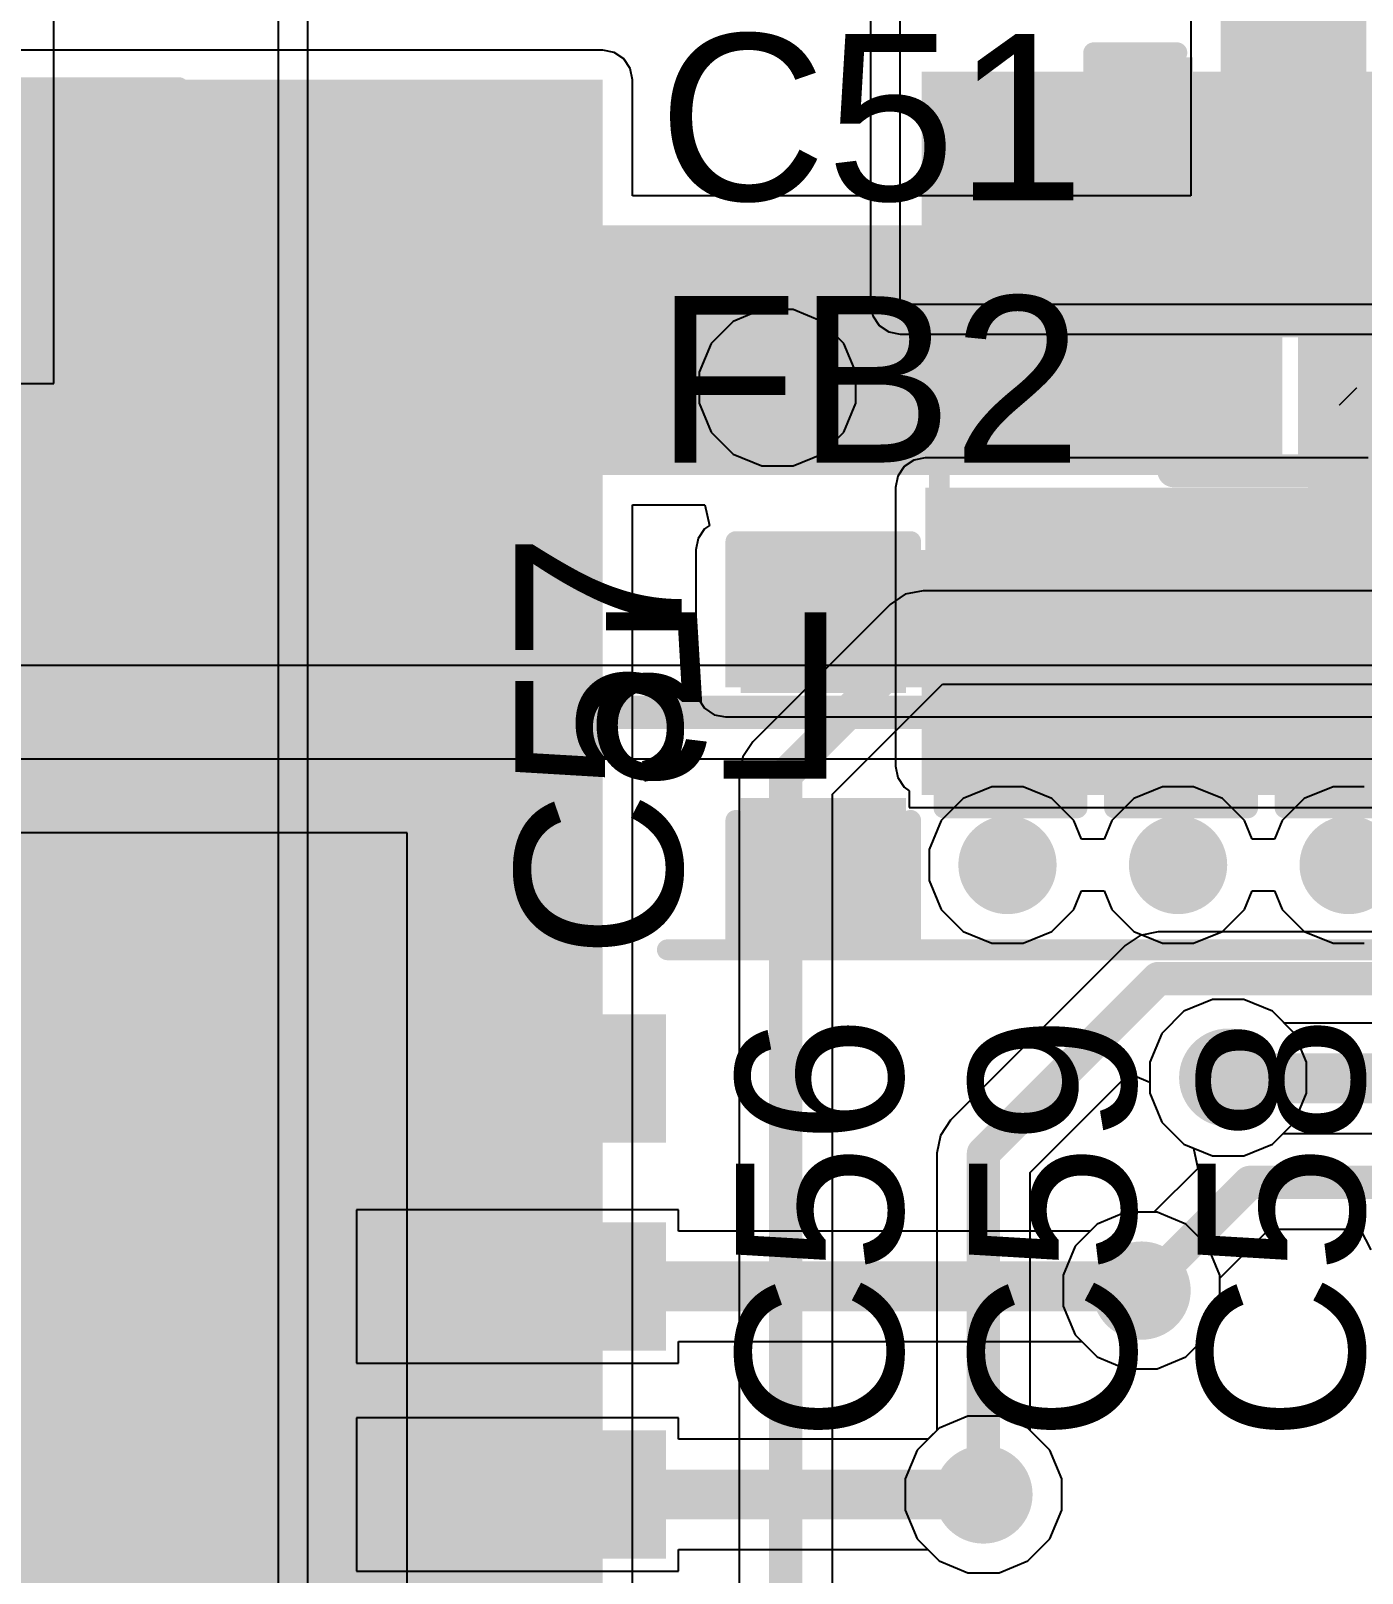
# Model space of a CAD drawing. Header units: inches. Extents: x 0 to 5376, y 0 to 5416.
# Drawn here: x 19.72 to 27.85, y 15.22 to 24.63 of the extents above; entities that cross this region are included whole.
import ezdxf

# ---------------------------------------------------------------- set-up
doc = ezdxf.new("R2010")
doc.units = ezdxf.units.IN
for name, color, linetype in [('Bottom Layer', 5, 'Continuous'), ('Bottom Overlay', 54, 'Continuous'), ('Bottom Paste', 16, 'Continuous'), ('Bottom Solder', 6, 'Continuous'), ('Layer 1', 16, 'Continuous'), ('Layer 2', 76, 'Continuous'), ('Top Layer', 1, 'Continuous'), ('Top Overlay', 2, 'Continuous'), ('Top Paste', 8, 'Continuous'), ('Top Solder', 216, 'Continuous'), ('Via Holes', 16, 'Continuous')]:
    doc.layers.add(name, color=color, linetype=linetype)
doc.styles.add('Arial', font='', dxfattribs={"height": 0.2})
doc.styles.get('Arial').set_extended_font_data('Arial')

msp = doc.modelspace()

# ---------------------------------------------------------------- hatches: boundary and pattern name
at = {"layer": 'Bottom Layer'}
for points in [[(28.075, 24.2806), (28.075, 23.0106), (25.265, 23.0106), (25.265, 24.2806)], [(28.156, 21.8442), (25.1842, 21.8442), (25.1842, 20.1426), (28.156, 20.1426)], [(28.075, 21.3386), (28.075, 20.0686), (25.265, 20.0686), (25.265, 21.3386)], [(21.89, 18.5274), (23.5, 18.5274), (23.5, 17.9474), (21.89, 17.9474)], [(21.89, 17.2574), (23.5, 17.2574), (23.5, 16.6774), (21.89, 16.6774)], [(21.89, 15.9874), (23.5, 15.9874), (23.5, 15.4074), (21.89, 15.4074)]]:
    msp.add_hatch(color=5, dxfattribs=at).paths.add_polyline_path(points)
h = msp.add_hatch(color=5, dxfattribs=at)
edge = h.paths.add_edge_path()
edge.add_arc((24.2824, 22.4536), 0.3, 0, 360)
h = msp.add_hatch(color=5, dxfattribs=at)
edge = h.paths.add_edge_path()
edge.add_arc((25.6865, 19.5401), 0.3, 0, 360)
h = msp.add_hatch(color=5, dxfattribs=at)
edge = h.paths.add_edge_path()
edge.add_arc((26.7279, 19.5401), 0.3, 0, 360)
h = msp.add_hatch(color=5, dxfattribs=at)
edge = h.paths.add_edge_path()
edge.add_arc((27.7693, 19.5401), 0.3, 0, 360)
h = msp.add_hatch(color=5, dxfattribs=at)
edge = h.paths.add_edge_path()
edge.add_arc((27.034, 18.2418), 0.3, 0, 360)
h = msp.add_hatch(color=5, dxfattribs=at)
edge = h.paths.add_edge_path()
edge.add_arc((26.505, 16.942), 0.3, 0, 360)
h = msp.add_hatch(color=5, dxfattribs=at)
edge = h.paths.add_edge_path()
edge.add_arc((25.5398, 15.6974), 0.3, 0, 360)
at = {"layer": 'Bottom Paste'}
for points in [[(28.075, 24.2806), (28.075, 23.0106), (25.265, 23.0106), (25.265, 24.2806)], [(28.075, 21.3386), (28.075, 20.0686), (25.265, 20.0686), (25.265, 21.3386)], [(21.89, 18.5274), (23.5, 18.5274), (23.5, 17.9474), (21.89, 17.9474)], [(21.89, 17.2574), (23.5, 17.2574), (23.5, 16.6774), (21.89, 16.6774)], [(21.89, 15.9874), (23.5, 15.9874), (23.5, 15.4074), (21.89, 15.4074)]]:
    msp.add_hatch(color=16, dxfattribs=at).paths.add_polyline_path(points)
at = {"layer": 'Bottom Solder'}
for points in [[(28.1766, 24.3822), (28.1766, 22.909), (25.1634, 22.909), (25.1634, 24.3822)], [(28.1766, 21.4402), (28.1766, 19.967), (25.1634, 19.967), (25.1634, 21.4402)], [(21.7884, 18.629), (23.6016, 18.629), (23.6016, 17.8458), (21.7884, 17.8458)], [(21.7884, 17.359), (23.6016, 17.359), (23.6016, 16.5758), (21.7884, 16.5758)], [(21.7884, 16.089), (23.6016, 16.089), (23.6016, 15.3058), (21.7884, 15.3058)]]:
    msp.add_hatch(color=6, dxfattribs=at).paths.add_polyline_path(points)
at = {"layer": 'Layer 1'}
h = msp.add_hatch(color=16, dxfattribs=at)
edge = h.paths.add_edge_path()
edge.add_arc((24.2824, 22.4536), 0.3, 0, 360)
h = msp.add_hatch(color=16, dxfattribs=at)
edge = h.paths.add_edge_path()
edge.add_arc((25.6865, 19.5401), 0.3, 0, 360)
h = msp.add_hatch(color=16, dxfattribs=at)
edge = h.paths.add_edge_path()
edge.add_arc((26.7279, 19.5401), 0.3, 0, 360)
h = msp.add_hatch(color=16, dxfattribs=at)
edge = h.paths.add_edge_path()
edge.add_arc((27.7693, 19.5401), 0.3, 0, 360)
h = msp.add_hatch(color=16, dxfattribs=at)
edge = h.paths.add_edge_path()
edge.add_arc((27.034, 18.2418), 0.3, 0, 360)
h = msp.add_hatch(color=16, dxfattribs=at)
edge = h.paths.add_edge_path()
edge.add_arc((26.505, 16.942), 0.3, 0, 360)
h = msp.add_hatch(color=16, dxfattribs=at)
edge = h.paths.add_edge_path()
edge.add_arc((25.5398, 15.6974), 0.3, 0, 360)
at = {"layer": 'Layer 2'}
h = msp.add_hatch(color=76, dxfattribs=at)
edge = h.paths.add_edge_path()
edge.add_arc((24.2824, 22.4536), 0.3, 0, 360)
h = msp.add_hatch(color=76, dxfattribs=at)
edge = h.paths.add_edge_path()
edge.add_arc((25.6865, 19.5401), 0.3, 0, 360)
h = msp.add_hatch(color=76, dxfattribs=at)
edge = h.paths.add_edge_path()
edge.add_arc((26.7279, 19.5401), 0.3, 0, 360)
h = msp.add_hatch(color=76, dxfattribs=at)
edge = h.paths.add_edge_path()
edge.add_arc((27.7693, 19.5401), 0.3, 0, 360)
h = msp.add_hatch(color=76, dxfattribs=at)
edge = h.paths.add_edge_path()
edge.add_arc((27.034, 18.2418), 0.3, 0, 360)
h = msp.add_hatch(color=76, dxfattribs=at)
edge = h.paths.add_edge_path()
edge.add_arc((26.505, 16.942), 0.3, 0, 360)
h = msp.add_hatch(color=76, dxfattribs=at)
edge = h.paths.add_edge_path()
edge.add_arc((25.5398, 15.6974), 0.3, 0, 360)
at = {"layer": 'Top Layer'}
for points in [[(27.8766, 32.2072), (26.9876, 32.2072), (26.9876, 23.0634), (27.8766, 23.0634)], [(26.3016, 23.7745), (26.3016, 24.4095), (26.7588, 24.4095), (26.7588, 23.7745)], [(27.2414, 23.7745), (27.2414, 24.4095), (27.6986, 24.4095), (27.6986, 23.7745)], [(23.2156, 24.3332), (18.4685, 24.3332), (18.4685, 11.1029), (23.2156, 11.1029)], [(19.0019, 24.1839), (20.5259, 24.1839), (20.5259, 22.4059), (19.0019, 22.4059)], [(27.3178, 23.4444), (21.082, 23.4444), (21.082, 21.9204), (27.3178, 21.9204)], [(28.1052, 22.8604), (27.521, 22.8604), (27.521, 20.625), (28.1052, 20.625)], [(26.8622, 22.7032), (27.2622, 22.7032), (27.2622, 22.1032), (26.8622, 22.1032)], [(27.5622, 22.7032), (27.9622, 22.7032), (27.9622, 22.1032), (27.5622, 22.1032)], [(19.0019, 21.9233), (20.5259, 21.9233), (20.5259, 20.1453), (19.0019, 20.1453)], [(28.1052, 21.4632), (23.965, 21.4632), (23.965, 20.625), (28.1052, 20.625)], [(24.1173, 21.4126), (25.0063, 21.4126), (25.0063, 20.6506), (24.1173, 20.6506)], [(26.0223, 20.9173), (25.3873, 20.9173), (25.3873, 21.3745), (26.0223, 21.3745)], [(27.0637, 20.9173), (26.4287, 20.9173), (26.4287, 21.3745), (27.0637, 21.3745)], [(28.1051, 20.9173), (27.4701, 20.9173), (27.4701, 21.3745), (28.1051, 21.3745)], [(26.0223, 19.9775), (25.3873, 19.9775), (25.3873, 20.4347), (26.0223, 20.4347)], [(27.0637, 19.9775), (26.4287, 19.9775), (26.4287, 20.4347), (27.0637, 20.4347)], [(28.1051, 19.9775), (27.4701, 19.9775), (27.4701, 20.4347), (28.1051, 20.4347)], [(24.1173, 19.8886), (25.0063, 19.8886), (25.0063, 19.1266), (24.1173, 19.1266)], [(21.0505, 19.5799), (21.0505, 11.3799), (18.4505, 11.3799), (18.4505, 19.5799)]]:
    msp.add_hatch(color=1, dxfattribs=at).paths.add_polyline_path(points)
h = msp.add_hatch(color=1, dxfattribs=at)
edge = h.paths.add_edge_path()
edge.add_arc((24.2824, 22.4536), 0.3, 0, 360)
h = msp.add_hatch(color=1, dxfattribs=at)
edge = h.paths.add_edge_path()
edge.add_arc((25.6865, 19.5401), 0.3, 0, 360)
h = msp.add_hatch(color=1, dxfattribs=at)
edge = h.paths.add_edge_path()
edge.add_arc((26.7279, 19.5401), 0.3, 0, 360)
h = msp.add_hatch(color=1, dxfattribs=at)
edge = h.paths.add_edge_path()
edge.add_arc((27.7693, 19.5401), 0.3, 0, 360)
h = msp.add_hatch(color=1, dxfattribs=at)
edge = h.paths.add_edge_path()
edge.add_arc((27.034, 18.2418), 0.3, 0, 360)
h = msp.add_hatch(color=1, dxfattribs=at)
edge = h.paths.add_edge_path()
edge.add_arc((26.505, 16.942), 0.3, 0, 360)
h = msp.add_hatch(color=1, dxfattribs=at)
edge = h.paths.add_edge_path()
edge.add_arc((25.5398, 15.6974), 0.3, 0, 360)
at = {"layer": 'Top Paste'}
for points in [[(26.3016, 23.7745), (26.3016, 24.4095), (26.7588, 24.4095), (26.7588, 23.7745)], [(27.2414, 23.7745), (27.2414, 24.4095), (27.6986, 24.4095), (27.6986, 23.7745)], [(19.0019, 24.1839), (20.5259, 24.1839), (20.5259, 22.4059), (19.0019, 22.4059)], [(26.8622, 22.7032), (27.2622, 22.7032), (27.2622, 22.1032), (26.8622, 22.1032)], [(27.5622, 22.7032), (27.9622, 22.7032), (27.9622, 22.1032), (27.5622, 22.1032)], [(19.0019, 21.9233), (20.5259, 21.9233), (20.5259, 20.1453), (19.0019, 20.1453)], [(24.1173, 21.4126), (25.0063, 21.4126), (25.0063, 20.6506), (24.1173, 20.6506)], [(26.0223, 20.9173), (25.3873, 20.9173), (25.3873, 21.3745), (26.0223, 21.3745)], [(27.0637, 20.9173), (26.4287, 20.9173), (26.4287, 21.3745), (27.0637, 21.3745)], [(28.1051, 20.9173), (27.4701, 20.9173), (27.4701, 21.3745), (28.1051, 21.3745)], [(26.0223, 19.9775), (25.3873, 19.9775), (25.3873, 20.4347), (26.0223, 20.4347)], [(27.0637, 19.9775), (26.4287, 19.9775), (26.4287, 20.4347), (27.0637, 20.4347)], [(28.1051, 19.9775), (27.4701, 19.9775), (27.4701, 20.4347), (28.1051, 20.4347)], [(24.1173, 19.8886), (25.0063, 19.8886), (25.0063, 19.1266), (24.1173, 19.1266)], [(21.0505, 19.5799), (21.0505, 11.3799), (18.4505, 11.3799), (18.4505, 19.5799)]]:
    msp.add_hatch(color=8, dxfattribs=at).paths.add_polyline_path(points)
at = {"layer": 'Top Solder'}
for points in [[(26.2416, 23.7145), (26.2416, 24.4695), (26.8188, 24.4695), (26.8188, 23.7145)], [(27.1814, 23.7145), (27.1814, 24.4695), (27.7586, 24.4695), (27.7586, 23.7145)], [(18.9003, 24.2855), (20.6275, 24.2855), (20.6275, 22.3043), (18.9003, 22.3043)], [(26.7606, 22.8048), (27.3638, 22.8048), (27.3638, 22.0016), (26.7606, 22.0016)], [(27.4606, 22.8048), (28.0638, 22.8048), (28.0638, 22.0016), (27.4606, 22.0016)], [(18.9003, 22.0249), (20.6275, 22.0249), (20.6275, 20.0437), (18.9003, 20.0437)], [(24.0573, 21.4726), (25.0663, 21.4726), (25.0663, 20.5906), (24.0573, 20.5906)], [(26.0823, 20.8573), (25.3273, 20.8573), (25.3273, 21.4345), (26.0823, 21.4345)], [(27.1237, 20.8573), (26.3687, 20.8573), (26.3687, 21.4345), (27.1237, 21.4345)], [(28.1651, 20.8573), (27.4101, 20.8573), (27.4101, 21.4345), (28.1651, 21.4345)], [(26.0823, 19.9175), (25.3273, 19.9175), (25.3273, 20.4947), (26.0823, 20.4947)], [(27.1237, 19.9175), (26.3687, 19.9175), (26.3687, 20.4947), (27.1237, 20.4947)], [(28.1651, 19.9175), (27.4101, 19.9175), (27.4101, 20.4947), (28.1651, 20.4947)], [(24.0573, 19.9486), (25.0663, 19.9486), (25.0663, 19.0666), (24.0573, 19.0666)], [(21.1521, 19.6815), (21.1521, 11.2783), (18.3489, 11.2783), (18.3489, 19.6815)]]:
    msp.add_hatch(color=216, dxfattribs=at).paths.add_polyline_path(points)
at = {"layer": 'Via Holes'}
h = msp.add_hatch(color=7, dxfattribs=at)
edge = h.paths.add_edge_path()
edge.add_arc((24.2824, 22.4536), 0.15, 0, 360)
h = msp.add_hatch(color=7, dxfattribs=at)
edge = h.paths.add_edge_path()
edge.add_arc((25.6865, 19.5401), 0.15, 0, 360)
h = msp.add_hatch(color=7, dxfattribs=at)
edge = h.paths.add_edge_path()
edge.add_arc((26.7279, 19.5401), 0.15, 0, 360)
h = msp.add_hatch(color=7, dxfattribs=at)
edge = h.paths.add_edge_path()
edge.add_arc((27.7693, 19.5401), 0.15, 0, 360)
h = msp.add_hatch(color=7, dxfattribs=at)
edge = h.paths.add_edge_path()
edge.add_arc((27.034, 18.2418), 0.15, 0, 360)
h = msp.add_hatch(color=7, dxfattribs=at)
edge = h.paths.add_edge_path()
edge.add_arc((26.505, 16.942), 0.15, 0, 360)
h = msp.add_hatch(color=7, dxfattribs=at)
edge = h.paths.add_edge_path()
edge.add_arc((25.5398, 15.6974), 0.15, 0, 360)

# ---------------------------------------------------------------- linework, layer by layer
at = {"layer": 'Bottom Layer'}
for p, q in [((24.8505, 26.6194), (24.8505, 22.9618)), ((25.0318, 22.9618), (25.0318, 26.6194)), ((24.1874, 22.9314), (24.0117, 22.8587)), ((24.3774, 22.9314), (24.1874, 22.9314)), ((24.5531, 22.8587), (24.3774, 22.9314)), ((24.8505, 22.9618), (24.8643, 22.8924)), ((24.8643, 22.8924), (24.9036, 22.8336)), ((28.156, 22.9618), (25.0318, 22.9618)), ((24.0117, 22.8587), (23.8773, 22.7243)), ((24.6875, 22.7243), (24.5531, 22.8587)), ((24.9036, 22.8336), (24.9624, 22.7943)), ((24.9624, 22.7943), (25.0318, 22.7805)), ((23.8773, 22.7243), (23.8046, 22.5486)), ((24.7602, 22.5486), (24.6875, 22.7243)), ((25.0318, 22.7805), (28.156, 22.7805)), ((23.8046, 22.5486), (23.8046, 22.3586)), ((24.7602, 22.3586), (24.7602, 22.5486)), ((23.8046, 22.3586), (23.8773, 22.1829)), ((24.6875, 22.1829), (24.7602, 22.3586)), ((23.8773, 22.1829), (24.0117, 22.0485)), ((24.5531, 22.0485), (24.6875, 22.1829)), ((24.0117, 22.0485), (24.1874, 21.9758)), ((24.3774, 21.9758), (24.5531, 22.0485)), ((24.1874, 21.9758), (24.3774, 21.9758)), ((25.056, 21.9724), (25.0167, 21.9136)), ((25.1148, 22.0117), (25.056, 21.9724)), ((25.1842, 22.0255), (25.1148, 22.0117)), ((27.8892, 22.0255), (25.1842, 22.0255)), ((25.0167, 21.9136), (25.0029, 21.8442)), ((25.0029, 21.8442), (25.0029, 20.1426)), ((25.0029, 20.1426), (25.0167, 20.0732)), ((25.0167, 20.0732), (25.056, 20.0144)), ((25.056, 20.0144), (25.0872, 19.9936)), ((25.0872, 19.9936), (25.0872, 19.8908)), ((25.0872, 19.8908), (28.2528, 19.8908)), ((26.7634, 18.6468), (26.629, 18.5124)), ((26.939, 18.7196), (26.7634, 18.6468)), ((27.1291, 18.7196), (26.939, 18.7196)), ((27.3047, 18.6468), (27.1291, 18.7196)), ((27.3774, 18.5741), (27.3047, 18.6468)), ((28.9222, 18.5741), (27.3774, 18.5741)), ((26.629, 18.5124), (26.5562, 18.3368)), ((26.5562, 18.3368), (26.5562, 18.1467)), ((26.5562, 18.1467), (26.629, 17.9711)), ((26.629, 17.9711), (26.7634, 17.8367)), ((27.3047, 17.8367), (27.3687, 17.9007)), ((27.3687, 17.9007), (28.9222, 17.9007)), ((26.7634, 17.8367), (26.939, 17.764)), ((27.1291, 17.764), (27.3047, 17.8367)), ((26.939, 17.764), (27.1291, 17.764)), ((23.6778, 17.4352), (21.7122, 17.4352)), ((21.7122, 17.4352), (21.7122, 16.4996)), ((23.6778, 17.3041), (23.6778, 17.4352)), ((26.41, 17.4198), (26.2343, 17.3471)), ((26.6, 17.4198), (26.41, 17.4198)), ((26.7757, 17.3471), (26.6, 17.4198)), ((26.2343, 17.3471), (26.1914, 17.3041)), ((26.9101, 17.2127), (26.7757, 17.3471)), ((26.1914, 17.3041), (23.6778, 17.3041)), ((26.9828, 17.037), (26.9101, 17.2127)), ((26.9828, 16.847), (26.9828, 17.037)), ((26.9101, 16.6713), (26.9828, 16.847)), ((26.7757, 16.5369), (26.9101, 16.6713)), ((23.6778, 16.4996), (23.6778, 16.6307)), ((23.6778, 16.6307), (26.1406, 16.6307)), ((26.1406, 16.6307), (26.2343, 16.5369)), ((21.7122, 16.4996), (23.6778, 16.4996)), ((26.2343, 16.5369), (26.41, 16.4642)), ((26.6, 16.4642), (26.7757, 16.5369)), ((26.41, 16.4642), (26.6, 16.4642)), ((23.6778, 16.1652), (21.7122, 16.1652)), ((21.7122, 16.1652), (21.7122, 15.2296)), ((23.6778, 16.0341), (23.6778, 16.1652)), ((25.2691, 16.1025), (25.2008, 16.0341)), ((25.4448, 16.1752), (25.2691, 16.1025)), ((25.6348, 16.1752), (25.4448, 16.1752)), ((25.8105, 16.1025), (25.6348, 16.1752)), ((25.9449, 15.9681), (25.8105, 16.1025)), ((25.2008, 16.0341), (23.6778, 16.0341)), ((26.0176, 15.7924), (25.9449, 15.9681)), ((26.0176, 15.6024), (26.0176, 15.7924)), ((25.9449, 15.4267), (26.0176, 15.6024)), ((23.6778, 15.2296), (23.6778, 15.3607)), ((23.6778, 15.3607), (25.2008, 15.3607)), ((25.2008, 15.3607), (25.2691, 15.2923)), ((25.8105, 15.2923), (25.9449, 15.4267)), ((25.2691, 15.2923), (25.4448, 15.2196)), ((25.6348, 15.2196), (25.8105, 15.2923)), ((21.7122, 15.2296), (23.6778, 15.2296)), ((25.4448, 15.2196), (25.6348, 15.2196))]:
    msp.add_line(p, q, dxfattribs=at)
for points in [[(27.034, 18.2418, 0.3048, 0.3048, 0), (27.0384, 18.2374, 0.3048, 0.3048, 0)], [(27.0384, 18.2374, 0.3048, 0.3048, 0), (29.905, 18.2374, 0.3048, 0.3048, 0)], [(22.695, 16.9674, 0.3048, 0.3048, 0), (26.4796, 16.9674, 0.3048, 0.3048, 0)], [(26.4796, 16.9674, 0.3048, 0.3048, 0), (26.505, 16.942, 0.3048, 0.3048, 0)], [(22.695, 15.6974, 0.3048, 0.3048, 0), (25.5398, 15.6974, 0.3048, 0.3048, 0)]]:
    msp.add_lwpolyline(points, format="xyseb", dxfattribs=at)
for points in [[(26.9578, 18.2418, 0.1524, 0.1524, 1), (27.1102, 18.2418, 0.1524, 0.1524, 1)], [(26.9622, 18.2374, 0.1524, 0.1524, 1), (27.1146, 18.2374, 0.1524, 0.1524, 1)], [(26.9622, 18.2374, 0.1524, 0.1524, 1), (27.1146, 18.2374, 0.1524, 0.1524, 1)], [(22.6188, 16.9674, 0.1524, 0.1524, 1), (22.7712, 16.9674, 0.1524, 0.1524, 1)], [(26.4034, 16.9674, 0.1524, 0.1524, 1), (26.5558, 16.9674, 0.1524, 0.1524, 1)], [(26.4034, 16.9674, 0.1524, 0.1524, 1), (26.5558, 16.9674, 0.1524, 0.1524, 1)], [(26.4288, 16.942, 0.1524, 0.1524, 1), (26.5812, 16.942, 0.1524, 0.1524, 1)], [(22.6188, 15.6974, 0.1524, 0.1524, 1), (22.7712, 15.6974, 0.1524, 0.1524, 1)], [(25.4636, 15.6974, 0.1524, 0.1524, 1), (25.616, 15.6974, 0.1524, 0.1524, 1)]]:
    msp.add_lwpolyline(points, format="xyseb", close=True, dxfattribs=at)
at = {"layer": 'Bottom Overlay'}
for points in [[(25.27, 21.6546, 0.127, 0.127, 0), (25.27, 22.6946, 0.127, 0.127, 0)], [(23.61, 19.0224, 0.127, 0.127, 0), (28.99, 19.0224, 0.127, 0.127, 0)]]:
    msp.add_lwpolyline(points, format="xyseb", dxfattribs=at)
for points in [[(25.2383, 22.6946, 0.0635, 0.0635, 1), (25.3018, 22.6946, 0.0635, 0.0635, 1)], [(25.2383, 21.6546, 0.0635, 0.0635, 1), (25.3018, 21.6546, 0.0635, 0.0635, 1)], [(23.5782, 19.0224, 0.0635, 0.0635, 1), (23.6417, 19.0224, 0.0635, 0.0635, 1)]]:
    msp.add_lwpolyline(points, format="xyseb", close=True, dxfattribs=at)
at = {"layer": 'Layer 1'}
for p, q in [((24.1874, 22.9314), (24.0117, 22.8587)), ((24.3774, 22.9314), (24.1874, 22.9314)), ((24.5531, 22.8587), (24.3774, 22.9314)), ((24.0117, 22.8587), (23.8773, 22.7243)), ((24.6875, 22.7243), (24.5531, 22.8587)), ((23.8773, 22.7243), (23.8046, 22.5486)), ((24.7602, 22.5486), (24.6875, 22.7243)), ((23.8046, 22.5486), (23.8046, 22.3586)), ((24.7602, 22.3586), (24.7602, 22.5486)), ((23.8046, 22.3586), (23.8773, 22.1829)), ((24.6875, 22.1829), (24.7602, 22.3586)), ((23.8773, 22.1829), (24.0117, 22.0485)), ((24.5531, 22.0485), (24.6875, 22.1829)), ((24.0117, 22.0485), (24.1874, 21.9758)), ((24.3774, 21.9758), (24.5531, 22.0485)), ((24.1874, 21.9758), (24.3774, 21.9758)), ((29.9048, 20.7573), (3.3692, 20.7573)), ((3.2512, 20.1875), (29.9676, 20.1875)), ((26.6064, 19.1317), (26.4974, 19.11)), ((29.0914, 19.1317), (26.6064, 19.1317)), ((26.6064, 19.1317), (26.6064, 19.1317)), ((26.405, 19.0482), (25.3384, 17.9816)), ((26.4974, 19.11), (26.405, 19.0482)), ((25.8247, 17.6622), (26.4292, 18.2668)), ((26.4292, 18.2668), (26.5562, 18.2142)), ((26.5562, 18.2142), (26.5562, 18.1467)), ((26.5562, 18.1467), (26.629, 17.9711)), ((25.2766, 17.8892), (25.2549, 17.7802)), ((25.3384, 17.9816), (25.2766, 17.8892)), ((26.629, 17.9711), (26.7634, 17.8367)), ((26.7634, 17.8367), (26.8229, 17.8121)), ((26.8229, 17.8121), (26.8476, 17.6875)), ((25.2549, 17.7802), (25.2549, 17.7802)), ((25.2549, 17.7802), (25.2549, 16.0882)), ((25.8247, 16.0882), (25.8247, 17.6622)), ((26.8476, 17.6875), (26.5799, 17.4198)), ((26.41, 17.4198), (26.2343, 17.3471)), ((26.5799, 17.4198), (26.41, 17.4198)), ((26.2343, 17.3471), (26.0999, 17.2127)), ((26.9828, 17.0169), (27.2834, 17.3175)), ((27.2834, 17.3175), (27.8387, 17.3175)), ((27.8387, 17.3175), (27.9055, 17.1905)), ((26.0999, 17.2127), (26.0272, 17.037)), ((26.0272, 17.037), (26.0272, 16.847)), ((26.9828, 16.847), (26.9828, 17.0169)), ((26.0272, 16.847), (26.0999, 16.6713)), ((26.9101, 16.6713), (26.9828, 16.847)), ((26.0999, 16.6713), (26.2343, 16.5369)), ((26.7757, 16.5369), (26.9101, 16.6713)), ((26.2343, 16.5369), (26.41, 16.4642)), ((26.6, 16.4642), (26.7757, 16.5369)), ((26.41, 16.4642), (26.6, 16.4642)), ((25.2549, 16.0882), (25.1347, 15.9681)), ((25.9449, 15.9681), (25.8247, 16.0882)), ((25.1347, 15.9681), (25.062, 15.7924)), ((26.0176, 15.7924), (25.9449, 15.9681)), ((25.062, 15.7924), (25.062, 15.6024)), ((26.0176, 15.6024), (26.0176, 15.7924)), ((25.062, 15.6024), (25.1347, 15.4267)), ((25.9449, 15.4267), (26.0176, 15.6024)), ((25.1347, 15.4267), (25.2691, 15.2923)), ((25.8105, 15.2923), (25.9449, 15.4267)), ((25.2691, 15.2923), (25.4448, 15.2196)), ((25.6348, 15.2196), (25.8105, 15.2923)), ((25.4448, 15.2196), (25.6348, 15.2196))]:
    msp.add_line(p, q, dxfattribs=at)
for points in [[(3.2512, 20.4724, 0.2032, 0.2032, 0), (30.0228, 20.4724, 0.2032, 0.2032, 0)], [(25.5398, 17.7802, 0.2032, 0.2032, 0), (26.6064, 18.8468, 0.2032, 0.2032, 0)], [(26.6064, 18.8468, 0.2032, 0.2032, 0), (29.2094, 18.8468, 0.2032, 0.2032, 0)], [(27.034, 18.2418, 0.2032, 0.2032, 0), (29.8876, 18.2418, 0.2032, 0.2032, 0)], [(25.5398, 15.6974, 0.2032, 0.2032, 0), (25.5398, 17.7802, 0.2032, 0.2032, 0)], [(26.505, 16.942, 0.2032, 0.2032, 0), (27.1654, 17.6024, 0.2032, 0.2032, 0)], [(27.1654, 17.6024, 0.2032, 0.2032, 0), (30.2388, 17.6024, 0.2032, 0.2032, 0)]]:
    msp.add_lwpolyline(points, format="xyseb", dxfattribs=at)
for points in [[(26.5556, 18.8468, 0.1016, 0.1016, 1), (26.6572, 18.8468, 0.1016, 0.1016, 1)], [(26.5556, 18.8468, 0.1016, 0.1016, 1), (26.6572, 18.8468, 0.1016, 0.1016, 1)], [(26.9832, 18.2418, 0.1016, 0.1016, 1), (27.0848, 18.2418, 0.1016, 0.1016, 1)], [(25.489, 17.7802, 0.1016, 0.1016, 1), (25.5906, 17.7802, 0.1016, 0.1016, 1)], [(25.489, 17.7802, 0.1016, 0.1016, 1), (25.5906, 17.7802, 0.1016, 0.1016, 1)], [(27.1146, 17.6024, 0.1016, 0.1016, 1), (27.2162, 17.6024, 0.1016, 0.1016, 1)], [(27.1146, 17.6024, 0.1016, 0.1016, 1), (27.2162, 17.6024, 0.1016, 0.1016, 1)], [(26.4542, 16.942, 0.1016, 0.1016, 1), (26.5558, 16.942, 0.1016, 0.1016, 1)], [(25.489, 15.6974, 0.1016, 0.1016, 1), (25.5906, 15.6974, 0.1016, 0.1016, 1)]]:
    msp.add_lwpolyline(points, format="xyseb", close=True, dxfattribs=at)
at = {"layer": 'Layer 2'}
for p, q in [((19.8655, 22.479), (19.8655, 37.1602)), ((21.2344, 37.1602), (21.2344, 8.5852)), ((21.4157, 8.89), (21.4157, 37.1602)), ((2.0348, 22.479), (19.8655, 22.479)), ((25.0624, 21.1928), (24.97, 21.131)), ((25.1714, 21.2145), (25.0624, 21.1928)), ((28.5234, 21.2145), (25.1714, 21.2145)), ((24.97, 21.131), (24.1318, 20.2928)), ((24.97, 21.131), (24.97, 21.131)), ((24.6181, 19.9734), (25.2894, 20.6447)), ((25.2894, 20.6447), (29.7526, 20.6447)), ((24.1318, 20.2928), (24.07, 20.2004)), ((24.07, 20.2004), (24.0483, 20.0914)), ((24.0483, 20.0914), (24.0483, 20.0914)), ((24.0483, 20.0914), (24.0483, 14.818)), ((24.6181, 14.818), (24.6181, 19.9734)), ((25.5915, 20.0179), (25.4158, 19.9451)), ((25.7815, 20.0179), (25.5915, 20.0179)), ((25.9571, 19.9451), (25.7815, 20.0179)), ((26.6329, 20.0179), (26.4572, 19.9451)), ((26.8229, 20.0179), (26.6329, 20.0179)), ((26.9985, 19.9451), (26.8229, 20.0179)), ((27.6743, 20.0179), (27.4986, 19.9451)), ((27.8643, 20.0179), (27.6743, 20.0179)), ((25.4158, 19.9451), (25.2814, 19.8107)), ((26.0916, 19.8107), (25.9571, 19.9451)), ((26.4572, 19.9451), (26.3228, 19.8107)), ((27.133, 19.8107), (26.9985, 19.9451)), ((27.4986, 19.9451), (27.3642, 19.8107)), ((25.2814, 19.8107), (25.2087, 19.6351)), ((26.1385, 19.6975), (26.0916, 19.8107)), ((26.3228, 19.8107), (26.2759, 19.6975)), ((27.1799, 19.6975), (27.133, 19.8107)), ((27.3642, 19.8107), (27.3173, 19.6975)), ((26.2759, 19.6975), (26.1385, 19.6975)), ((27.3173, 19.6975), (27.1799, 19.6975)), ((25.2087, 19.6351), (25.2087, 19.445)), ((25.2087, 19.445), (25.2814, 19.2694)), ((26.0916, 19.2694), (26.1385, 19.3826)), ((26.1385, 19.3826), (26.2759, 19.3826)), ((26.2759, 19.3826), (26.3228, 19.2694)), ((27.133, 19.2694), (27.1799, 19.3826)), ((27.1799, 19.3826), (27.3173, 19.3826)), ((27.3173, 19.3826), (27.3642, 19.2694)), ((25.2814, 19.2694), (25.4158, 19.135)), ((25.9571, 19.135), (26.0916, 19.2694)), ((26.3228, 19.2694), (26.4572, 19.135)), ((26.9985, 19.135), (27.133, 19.2694)), ((27.3642, 19.2694), (27.4986, 19.135)), ((25.4158, 19.135), (25.5915, 19.0623)), ((25.7815, 19.0623), (25.9571, 19.135)), ((26.4572, 19.135), (26.6329, 19.0623)), ((26.8229, 19.0623), (26.9985, 19.135)), ((27.4986, 19.135), (27.6743, 19.0623)), ((25.5915, 19.0623), (25.7815, 19.0623)), ((26.6329, 19.0623), (26.8229, 19.0623)), ((27.6743, 19.0623), (27.8643, 19.0623)), ((26.7634, 18.6468), (26.629, 18.5124)), ((26.939, 18.7196), (26.7634, 18.6468)), ((27.1291, 18.7196), (26.939, 18.7196)), ((27.3047, 18.6468), (27.1291, 18.7196)), ((27.4391, 18.5124), (27.3047, 18.6468)), ((26.629, 18.5124), (26.5562, 18.3368)), ((27.5118, 18.3368), (27.4391, 18.5124)), ((26.5562, 18.3368), (26.5562, 18.1467)), ((27.5118, 18.1467), (27.5118, 18.3368)), ((26.5562, 18.1467), (26.629, 17.9711)), ((27.4391, 17.9711), (27.5118, 18.1467)), ((26.629, 17.9711), (26.7634, 17.8367)), ((27.3047, 17.8367), (27.4391, 17.9711)), ((26.7634, 17.8367), (26.939, 17.764)), ((27.1291, 17.764), (27.3047, 17.8367)), ((26.939, 17.764), (27.1291, 17.764)), ((26.41, 17.4198), (26.2343, 17.3471)), ((26.6, 17.4198), (26.41, 17.4198)), ((26.7757, 17.3471), (26.6, 17.4198)), ((26.2343, 17.3471), (26.0999, 17.2127)), ((26.9101, 17.2127), (26.7757, 17.3471)), ((26.0999, 17.2127), (26.0272, 17.037)), ((26.9828, 17.037), (26.9101, 17.2127)), ((26.0272, 17.037), (26.0272, 16.847)), ((26.9828, 16.847), (26.9828, 17.037)), ((26.0272, 16.847), (26.0999, 16.6713)), ((26.9101, 16.6713), (26.9828, 16.847)), ((26.0999, 16.6713), (26.2343, 16.5369)), ((26.7757, 16.5369), (26.9101, 16.6713)), ((26.2343, 16.5369), (26.41, 16.4642)), ((26.6, 16.4642), (26.7757, 16.5369)), ((26.41, 16.4642), (26.6, 16.4642)), ((25.2691, 16.1025), (25.1347, 15.9681)), ((25.4448, 16.1752), (25.2691, 16.1025)), ((25.6348, 16.1752), (25.4448, 16.1752)), ((25.8105, 16.1025), (25.6348, 16.1752)), ((25.9449, 15.9681), (25.8105, 16.1025)), ((25.1347, 15.9681), (25.062, 15.7924)), ((26.0176, 15.7924), (25.9449, 15.9681)), ((25.062, 15.7924), (25.062, 15.6024)), ((26.0176, 15.6024), (26.0176, 15.7924)), ((25.062, 15.6024), (25.1347, 15.4267)), ((25.9449, 15.4267), (26.0176, 15.6024)), ((25.1347, 15.4267), (25.2691, 15.2923)), ((25.8105, 15.2923), (25.9449, 15.4267)), ((25.2691, 15.2923), (25.4448, 15.2196)), ((25.6348, 15.2196), (25.8105, 15.2923)), ((25.4448, 15.2196), (25.6348, 15.2196))]:
    msp.add_line(p, q, dxfattribs=at)
for points in [[(24.3332, 20.0914, 0.2032, 0.2032, 0), (25.1714, 20.9296, 0.2032, 0.2032, 0)], [(25.1714, 20.9296, 0.2032, 0.2032, 0), (29.7526, 20.9296, 0.2032, 0.2032, 0)], [(24.3332, 14.4272, 0.2032, 0.2032, 0), (24.3332, 20.0914, 0.2032, 0.2032, 0)]]:
    msp.add_lwpolyline(points, format="xyseb", dxfattribs=at)
for points in [[(25.1206, 20.9296, 0.1016, 0.1016, 1), (25.2222, 20.9296, 0.1016, 0.1016, 1)], [(25.1206, 20.9296, 0.1016, 0.1016, 1), (25.2222, 20.9296, 0.1016, 0.1016, 1)], [(24.2824, 20.0914, 0.1016, 0.1016, 1), (24.384, 20.0914, 0.1016, 0.1016, 1)], [(24.2824, 20.0914, 0.1016, 0.1016, 1), (24.384, 20.0914, 0.1016, 0.1016, 1)]]:
    msp.add_lwpolyline(points, format="xyseb", close=True, dxfattribs=at)
at = {"layer": 'Top Layer'}
for p, q in [((26.8063, 32.2072), (26.8063, 23.6257)), ((23.2156, 24.5145), (18.4685, 24.5145)), ((23.285, 24.5007), (23.2156, 24.5145)), ((23.3438, 24.4614), (23.285, 24.5007)), ((23.3831, 24.4026), (23.3438, 24.4614)), ((23.3969, 24.3332), (23.3831, 24.4026)), ((23.3969, 23.6257), (23.3969, 24.3332)), ((26.8063, 23.6257), (23.3969, 23.6257)), ((23.3969, 11.1029), (23.3969, 21.7391)), ((23.3969, 21.7391), (23.8393, 21.7391)), ((23.8393, 21.7391), (23.8678, 21.6121)), ((23.8368, 21.5914), (23.7975, 21.5326)), ((23.8678, 21.6121), (23.8368, 21.5914)), ((23.7975, 21.5326), (23.7837, 21.4632)), ((23.7837, 21.4632), (23.7837, 20.625)), ((23.7837, 20.625), (23.7975, 20.5556)), ((23.7975, 20.5556), (23.8368, 20.4968)), ((23.8368, 20.4968), (23.8956, 20.4575)), ((23.8956, 20.4575), (23.965, 20.4437)), ((23.965, 20.4437), (28.1052, 20.4437)), ((22.0218, 19.7362), (12.8505, 19.7362)), ((22.0218, 11.2299), (22.0218, 19.7362)), ((26.7634, 18.6468), (26.629, 18.5124)), ((26.939, 18.7196), (26.7634, 18.6468)), ((27.1291, 18.7196), (26.939, 18.7196)), ((27.3047, 18.6468), (27.1291, 18.7196)), ((27.4391, 18.5124), (27.3047, 18.6468)), ((26.629, 18.5124), (26.5562, 18.3368)), ((27.5118, 18.3368), (27.4391, 18.5124)), ((26.5562, 18.3368), (26.5562, 18.1467)), ((27.5118, 18.1467), (27.5118, 18.3368)), ((26.5562, 18.1467), (26.629, 17.9711)), ((27.4391, 17.9711), (27.5118, 18.1467)), ((26.629, 17.9711), (26.7634, 17.8367)), ((27.3047, 17.8367), (27.4391, 17.9711)), ((26.7634, 17.8367), (26.939, 17.764)), ((27.1291, 17.764), (27.3047, 17.8367)), ((26.939, 17.764), (27.1291, 17.764)), ((26.41, 17.4198), (26.2343, 17.3471)), ((26.6, 17.4198), (26.41, 17.4198)), ((26.7757, 17.3471), (26.6, 17.4198)), ((26.2343, 17.3471), (26.0999, 17.2127)), ((26.9101, 17.2127), (26.7757, 17.3471)), ((26.0999, 17.2127), (26.0272, 17.037)), ((26.9828, 17.037), (26.9101, 17.2127)), ((26.0272, 17.037), (26.0272, 16.847)), ((26.9828, 16.847), (26.9828, 17.037)), ((26.0272, 16.847), (26.0999, 16.6713)), ((26.9101, 16.6713), (26.9828, 16.847)), ((26.0999, 16.6713), (26.2343, 16.5369)), ((26.7757, 16.5369), (26.9101, 16.6713)), ((26.2343, 16.5369), (26.41, 16.4642)), ((26.6, 16.4642), (26.7757, 16.5369)), ((26.41, 16.4642), (26.6, 16.4642)), ((25.2691, 16.1025), (25.1347, 15.9681)), ((25.4448, 16.1752), (25.2691, 16.1025)), ((25.6348, 16.1752), (25.4448, 16.1752)), ((25.8105, 16.1025), (25.6348, 16.1752)), ((25.9449, 15.9681), (25.8105, 16.1025)), ((25.1347, 15.9681), (25.062, 15.7924)), ((26.0176, 15.7924), (25.9449, 15.9681)), ((25.062, 15.7924), (25.062, 15.6024)), ((26.0176, 15.6024), (26.0176, 15.7924)), ((25.062, 15.6024), (25.1347, 15.4267)), ((25.9449, 15.4267), (26.0176, 15.6024)), ((25.1347, 15.4267), (25.2691, 15.2923)), ((25.8105, 15.2923), (25.9449, 15.4267)), ((25.2691, 15.2923), (25.4448, 15.2196)), ((25.6348, 15.2196), (25.8105, 15.2923)), ((25.4448, 15.2196), (25.6348, 15.2196))]:
    msp.add_line(p, q, dxfattribs=at)
for points in [[(27.7622, 22.4032, 0.1524, 0.1524, 0), (27.7682, 22.3972, 0.1524, 0.1524, 0)], [(27.7682, 22.3972, 0.1524, 0.1524, 0), (28.7598, 22.3972, 0.1524, 0.1524, 0)]]:
    msp.add_lwpolyline(points, format="xyseb", dxfattribs=at)
for points in [[(27.7241, 22.4032, 0.0762, 0.0762, 1), (27.8003, 22.4032, 0.0762, 0.0762, 1)], [(27.7301, 22.3972, 0.0762, 0.0762, 1), (27.8063, 22.3972, 0.0762, 0.0762, 1)], [(27.7301, 22.3972, 0.0762, 0.0762, 1), (27.8063, 22.3972, 0.0762, 0.0762, 1)]]:
    msp.add_lwpolyline(points, format="xyseb", close=True, dxfattribs=at)
at = {"layer": 'Top Overlay'}
for points in [[(26.2127, 23.6856, 0.127, 0.127, 0), (26.2127, 24.4984, 0.127, 0.127, 0)], [(26.2127, 24.4984, 0.127, 0.127, 0), (26.7207, 24.4984, 0.127, 0.127, 0)], [(27.2795, 24.4984, 0.127, 0.127, 0), (27.7875, 24.4984, 0.127, 0.127, 0)], [(27.7875, 23.6856, 0.127, 0.127, 0), (27.7875, 24.4984, 0.127, 0.127, 0)], [(19.1035, 24.2855, 0.127, 0.127, 0), (20.6275, 24.2855, 0.127, 0.127, 0)], [(20.6275, 22.3043, 0.127, 0.127, 0), (20.6275, 24.2855, 0.127, 0.127, 0)], [(26.2127, 23.6856, 0.127, 0.127, 0), (26.7207, 23.6856, 0.127, 0.127, 0)], [(27.2795, 23.6856, 0.127, 0.127, 0), (27.7875, 23.6856, 0.127, 0.127, 0)], [(26.701, 22.8604, 0.2, 0.2, 0), (27.1074, 22.8604, 0.2, 0.2, 0)], [(26.701, 21.946, 0.2, 0.2, 0), (26.701, 22.8604, 0.2, 0.2, 0)], [(27.1074, 22.8604, 0.2, 0.2, 0), (28.1234, 22.8604, 0.2, 0.2, 0)], [(19.1035, 22.3043, 0.127, 0.127, 0), (20.6275, 22.3043, 0.127, 0.127, 0)], [(19.1035, 22.0249, 0.127, 0.127, 0), (20.6275, 22.0249, 0.127, 0.127, 0)], [(20.6275, 20.0437, 0.127, 0.127, 0), (20.6275, 22.0249, 0.127, 0.127, 0)], [(26.701, 21.946, 0.2, 0.2, 0), (27.1074, 21.946, 0.2, 0.2, 0)], [(27.1074, 21.946, 0.2, 0.2, 0), (28.1234, 21.946, 0.2, 0.2, 0)], [(24.0284, 20.7268, 0.127, 0.127, 0), (24.0284, 21.5142, 0.127, 0.127, 0)], [(24.0284, 21.5142, 0.127, 0.127, 0), (25.0952, 21.5142, 0.127, 0.127, 0)], [(25.0952, 20.7268, 0.127, 0.127, 0), (25.0952, 21.5142, 0.127, 0.127, 0)], [(25.2984, 21.4634, 0.127, 0.127, 0), (26.1112, 21.4634, 0.127, 0.127, 0)], [(25.2984, 20.9554, 0.127, 0.127, 0), (25.2984, 21.4634, 0.127, 0.127, 0)], [(26.1112, 20.9554, 0.127, 0.127, 0), (26.1112, 21.4634, 0.127, 0.127, 0)], [(26.3398, 21.4634, 0.127, 0.127, 0), (27.1526, 21.4634, 0.127, 0.127, 0)], [(26.3398, 20.9554, 0.127, 0.127, 0), (26.3398, 21.4634, 0.127, 0.127, 0)], [(27.1526, 20.9554, 0.127, 0.127, 0), (27.1526, 21.4634, 0.127, 0.127, 0)], [(27.3812, 21.4634, 0.127, 0.127, 0), (28.194, 21.4634, 0.127, 0.127, 0)], [(27.3812, 20.9554, 0.127, 0.127, 0), (27.3812, 21.4634, 0.127, 0.127, 0)], [(25.2984, 19.8886, 0.127, 0.127, 0), (25.2984, 20.3966, 0.127, 0.127, 0)], [(26.1112, 19.8886, 0.127, 0.127, 0), (26.1112, 20.3966, 0.127, 0.127, 0)], [(26.3398, 19.8886, 0.127, 0.127, 0), (26.3398, 20.3966, 0.127, 0.127, 0)], [(27.1526, 19.8886, 0.127, 0.127, 0), (27.1526, 20.3966, 0.127, 0.127, 0)], [(27.3812, 19.8886, 0.127, 0.127, 0), (27.3812, 20.3966, 0.127, 0.127, 0)], [(19.1035, 20.0437, 0.127, 0.127, 0), (20.6275, 20.0437, 0.127, 0.127, 0)], [(24.0284, 19.025, 0.127, 0.127, 0), (24.0284, 19.8124, 0.127, 0.127, 0)], [(25.0952, 19.025, 0.127, 0.127, 0), (25.0952, 19.8124, 0.127, 0.127, 0)], [(25.2984, 19.8886, 0.127, 0.127, 0), (26.1112, 19.8886, 0.127, 0.127, 0)], [(26.3398, 19.8886, 0.127, 0.127, 0), (27.1526, 19.8886, 0.127, 0.127, 0)], [(27.3812, 19.8886, 0.127, 0.127, 0), (28.194, 19.8886, 0.127, 0.127, 0)], [(19.5714, 19.7362, 0.127, 0.127, 0), (21.0505, 19.7362, 0.127, 0.127, 0)], [(24.0284, 19.025, 0.127, 0.127, 0), (25.0952, 19.025, 0.127, 0.127, 0)]]:
    msp.add_lwpolyline(points, format="xyseb", dxfattribs=at)
for points in [[(26.1809, 24.4984, 0.0635, 0.0635, 1), (26.2444, 24.4984, 0.0635, 0.0635, 1)], [(26.1809, 24.4984, 0.0635, 0.0635, 1), (26.2444, 24.4984, 0.0635, 0.0635, 1)], [(26.6889, 24.4984, 0.0635, 0.0635, 1), (26.7524, 24.4984, 0.0635, 0.0635, 1)], [(27.2477, 24.4984, 0.0635, 0.0635, 1), (27.3112, 24.4984, 0.0635, 0.0635, 1)], [(27.7557, 24.4984, 0.0635, 0.0635, 1), (27.8192, 24.4984, 0.0635, 0.0635, 1)], [(27.7557, 24.4984, 0.0635, 0.0635, 1), (27.8192, 24.4984, 0.0635, 0.0635, 1)], [(20.5958, 24.2855, 0.0635, 0.0635, 1), (20.6593, 24.2855, 0.0635, 0.0635, 1)], [(20.5958, 24.2855, 0.0635, 0.0635, 1), (20.6593, 24.2855, 0.0635, 0.0635, 1)], [(26.1809, 23.6856, 0.0635, 0.0635, 1), (26.2444, 23.6856, 0.0635, 0.0635, 1)], [(26.1809, 23.6856, 0.0635, 0.0635, 1), (26.2444, 23.6856, 0.0635, 0.0635, 1)], [(26.6889, 23.6856, 0.0635, 0.0635, 1), (26.7524, 23.6856, 0.0635, 0.0635, 1)], [(27.2477, 23.6856, 0.0635, 0.0635, 1), (27.3112, 23.6856, 0.0635, 0.0635, 1)], [(27.7557, 23.6856, 0.0635, 0.0635, 1), (27.8192, 23.6856, 0.0635, 0.0635, 1)], [(27.7557, 23.6856, 0.0635, 0.0635, 1), (27.8192, 23.6856, 0.0635, 0.0635, 1)], [(26.651, 22.8604, 0.1, 0.1, 1), (26.751, 22.8604, 0.1, 0.1, 1)], [(26.651, 22.8604, 0.1, 0.1, 1), (26.751, 22.8604, 0.1, 0.1, 1)], [(27.0574, 22.8604, 0.1, 0.1, 1), (27.1574, 22.8604, 0.1, 0.1, 1)], [(27.0574, 22.8604, 0.1, 0.1, 1), (27.1574, 22.8604, 0.1, 0.1, 1)], [(20.5958, 22.3043, 0.0635, 0.0635, 1), (20.6593, 22.3043, 0.0635, 0.0635, 1)], [(20.5958, 22.3043, 0.0635, 0.0635, 1), (20.6593, 22.3043, 0.0635, 0.0635, 1)], [(20.5958, 22.0249, 0.0635, 0.0635, 1), (20.6593, 22.0249, 0.0635, 0.0635, 1)], [(20.5958, 22.0249, 0.0635, 0.0635, 1), (20.6593, 22.0249, 0.0635, 0.0635, 1)], [(26.651, 21.946, 0.1, 0.1, 1), (26.751, 21.946, 0.1, 0.1, 1)], [(26.651, 21.946, 0.1, 0.1, 1), (26.751, 21.946, 0.1, 0.1, 1)], [(27.0574, 21.946, 0.1, 0.1, 1), (27.1574, 21.946, 0.1, 0.1, 1)], [(27.0574, 21.946, 0.1, 0.1, 1), (27.1574, 21.946, 0.1, 0.1, 1)], [(23.9966, 21.5142, 0.0635, 0.0635, 1), (24.0602, 21.5142, 0.0635, 0.0635, 1)], [(23.9966, 21.5142, 0.0635, 0.0635, 1), (24.0602, 21.5142, 0.0635, 0.0635, 1)], [(25.0634, 21.5142, 0.0635, 0.0635, 1), (25.127, 21.5142, 0.0635, 0.0635, 1)], [(25.0634, 21.5142, 0.0635, 0.0635, 1), (25.127, 21.5142, 0.0635, 0.0635, 1)], [(25.2666, 21.4634, 0.0635, 0.0635, 1), (25.3301, 21.4634, 0.0635, 0.0635, 1)], [(25.2666, 21.4634, 0.0635, 0.0635, 1), (25.3301, 21.4634, 0.0635, 0.0635, 1)], [(26.0795, 21.4634, 0.0635, 0.0635, 1), (26.1429, 21.4634, 0.0635, 0.0635, 1)], [(26.0795, 21.4634, 0.0635, 0.0635, 1), (26.1429, 21.4634, 0.0635, 0.0635, 1)], [(26.3081, 21.4634, 0.0635, 0.0635, 1), (26.3715, 21.4634, 0.0635, 0.0635, 1)], [(26.3081, 21.4634, 0.0635, 0.0635, 1), (26.3715, 21.4634, 0.0635, 0.0635, 1)], [(27.1209, 21.4634, 0.0635, 0.0635, 1), (27.1843, 21.4634, 0.0635, 0.0635, 1)], [(27.1209, 21.4634, 0.0635, 0.0635, 1), (27.1843, 21.4634, 0.0635, 0.0635, 1)], [(27.3495, 21.4634, 0.0635, 0.0635, 1), (27.4129, 21.4634, 0.0635, 0.0635, 1)], [(27.3495, 21.4634, 0.0635, 0.0635, 1), (27.4129, 21.4634, 0.0635, 0.0635, 1)], [(25.2666, 20.9554, 0.0635, 0.0635, 1), (25.3301, 20.9554, 0.0635, 0.0635, 1)], [(26.0795, 20.9554, 0.0635, 0.0635, 1), (26.1429, 20.9554, 0.0635, 0.0635, 1)], [(26.3081, 20.9554, 0.0635, 0.0635, 1), (26.3715, 20.9554, 0.0635, 0.0635, 1)], [(27.1209, 20.9554, 0.0635, 0.0635, 1), (27.1843, 20.9554, 0.0635, 0.0635, 1)], [(27.3495, 20.9554, 0.0635, 0.0635, 1), (27.4129, 20.9554, 0.0635, 0.0635, 1)], [(23.9966, 20.7268, 0.0635, 0.0635, 1), (24.0602, 20.7268, 0.0635, 0.0635, 1)], [(25.0634, 20.7268, 0.0635, 0.0635, 1), (25.127, 20.7268, 0.0635, 0.0635, 1)], [(25.2666, 20.3966, 0.0635, 0.0635, 1), (25.3301, 20.3966, 0.0635, 0.0635, 1)], [(26.0795, 20.3966, 0.0635, 0.0635, 1), (26.1429, 20.3966, 0.0635, 0.0635, 1)], [(26.3081, 20.3966, 0.0635, 0.0635, 1), (26.3715, 20.3966, 0.0635, 0.0635, 1)], [(27.1209, 20.3966, 0.0635, 0.0635, 1), (27.1843, 20.3966, 0.0635, 0.0635, 1)], [(27.3495, 20.3966, 0.0635, 0.0635, 1), (27.4129, 20.3966, 0.0635, 0.0635, 1)], [(20.5958, 20.0437, 0.0635, 0.0635, 1), (20.6593, 20.0437, 0.0635, 0.0635, 1)], [(20.5958, 20.0437, 0.0635, 0.0635, 1), (20.6593, 20.0437, 0.0635, 0.0635, 1)], [(23.9966, 19.8124, 0.0635, 0.0635, 1), (24.0602, 19.8124, 0.0635, 0.0635, 1)], [(25.0634, 19.8124, 0.0635, 0.0635, 1), (25.127, 19.8124, 0.0635, 0.0635, 1)], [(25.2666, 19.8886, 0.0635, 0.0635, 1), (25.3301, 19.8886, 0.0635, 0.0635, 1)], [(25.2666, 19.8886, 0.0635, 0.0635, 1), (25.3301, 19.8886, 0.0635, 0.0635, 1)], [(26.0795, 19.8886, 0.0635, 0.0635, 1), (26.1429, 19.8886, 0.0635, 0.0635, 1)], [(26.0795, 19.8886, 0.0635, 0.0635, 1), (26.1429, 19.8886, 0.0635, 0.0635, 1)], [(26.3081, 19.8886, 0.0635, 0.0635, 1), (26.3715, 19.8886, 0.0635, 0.0635, 1)], [(26.3081, 19.8886, 0.0635, 0.0635, 1), (26.3715, 19.8886, 0.0635, 0.0635, 1)], [(27.1209, 19.8886, 0.0635, 0.0635, 1), (27.1843, 19.8886, 0.0635, 0.0635, 1)], [(27.1209, 19.8886, 0.0635, 0.0635, 1), (27.1843, 19.8886, 0.0635, 0.0635, 1)], [(27.3495, 19.8886, 0.0635, 0.0635, 1), (27.4129, 19.8886, 0.0635, 0.0635, 1)], [(27.3495, 19.8886, 0.0635, 0.0635, 1), (27.4129, 19.8886, 0.0635, 0.0635, 1)], [(21.0188, 19.7362, 0.0635, 0.0635, 1), (21.0823, 19.7362, 0.0635, 0.0635, 1)], [(23.9966, 19.025, 0.0635, 0.0635, 1), (24.0602, 19.025, 0.0635, 0.0635, 1)], [(23.9966, 19.025, 0.0635, 0.0635, 1), (24.0602, 19.025, 0.0635, 0.0635, 1)], [(25.0634, 19.025, 0.0635, 0.0635, 1), (25.127, 19.025, 0.0635, 0.0635, 1)], [(25.0634, 19.025, 0.0635, 0.0635, 1), (25.127, 19.025, 0.0635, 0.0635, 1)]]:
    msp.add_lwpolyline(points, format="xyseb", close=True, dxfattribs=at)

# ---------------------------------------------------------------- texts
at = {"layer": 'Bottom Overlay', "style": 'Arial', "text_generation_flag": 2}
msp.add_text('L5', height=1.016, dxfattribs=at).set_placement((24.697, 20.0662))
at = {"layer": 'Top Overlay', "style": 'Arial'}
for s, p in [('C51', (23.5546, 23.5968)), ('FB2', (23.5378, 21.9966))]:
    msp.add_text(s, height=1.016, dxfattribs=at).set_placement(p)
for s, p in [('C57', (23.698, 18.9658)), ('C56', (25.046, 16.0194)), ('C59', (26.4684, 16.0194)), ('C58', (27.8636, 16.0194))]:
    msp.add_text(s, height=1.016, rotation=90, dxfattribs=at).set_placement(p)

doc.saveas('drawing.dxf')
